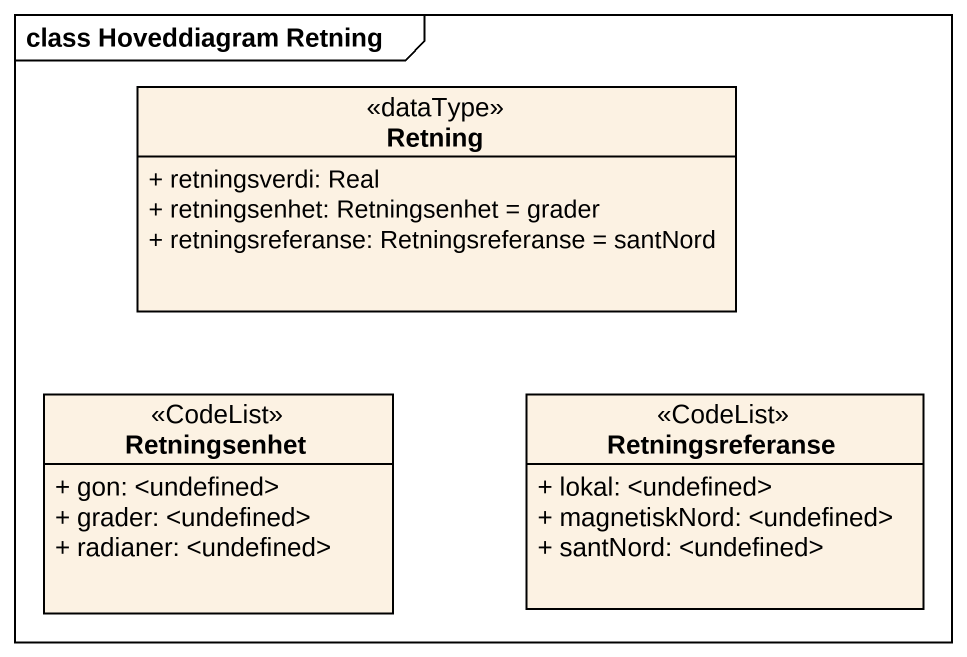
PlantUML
@startuml
mainframe class Hoveddiagram Retning
hide circle
hide empty members
skinparam classAttributeIconSize 0
class Retning <<dataType>> {
  + retningsverdi: Real
  + retningsenhet: Retningsenhet = grader
  + retningsreferanse: Retningsreferanse = santNord
}
class Retningsenhet <<CodeList>> {
  + gon: <undefined>
  + grader: <undefined>
  + radianer: <undefined>
}
class Retningsreferanse <<CodeList>> {
  + lokal: <undefined>
  + magnetiskNord: <undefined>
  + santNord: <undefined>
}
@enduml
